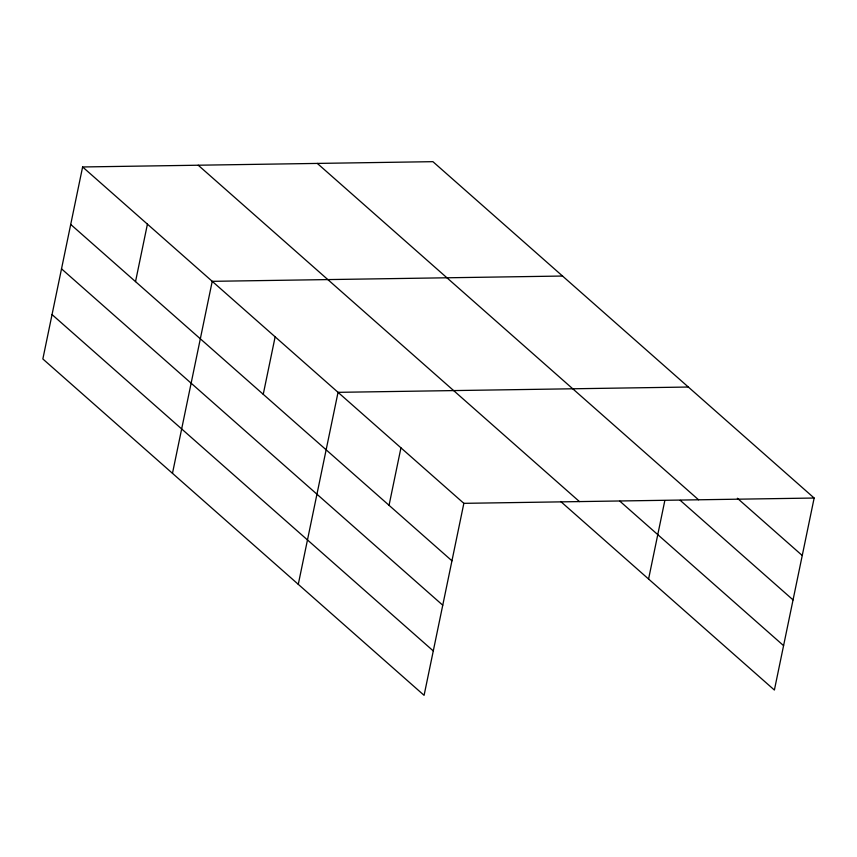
<?xml version="1.0" encoding="UTF-8"?>
<svg xmlns="http://www.w3.org/2000/svg" width="857" height="857" viewBox="0 0 857 857"><rect width="100%" height="100%" fill="white"/><g stroke="black" fill="none" stroke-linecap="round" stroke-linejoin="round"><path stroke-width="1.29" d="M82.615 166.965L42.85 358.965L424.086 695.327L463.851 503.338L82.615 166.965L432.914 161.673L814.15 498.035L774.385 690.035L560.714 501.506M135.524 281.621L147.425 224.148M172.471 473.332L212.225 281.332L562.535 276.04M263.238 394.306L275.14 336.833M298.279 584.324L338.044 392.335L688.342 387.032M389.046 505.309L400.947 447.836M648.578 579.032L664.807 500.659M463.851 503.338L814.15 498.035M737.352 498.249L802.248 555.507M317.315 163.419L698.551 499.781M680.222 500.349L793.057 599.9M619.836 501.163L783.587 645.642M198.213 165.219L579.45 501.591M70.713 224.438L451.95 560.81M61.511 268.83L442.748 605.203M52.041 314.573L433.278 650.934"/></g></svg>
